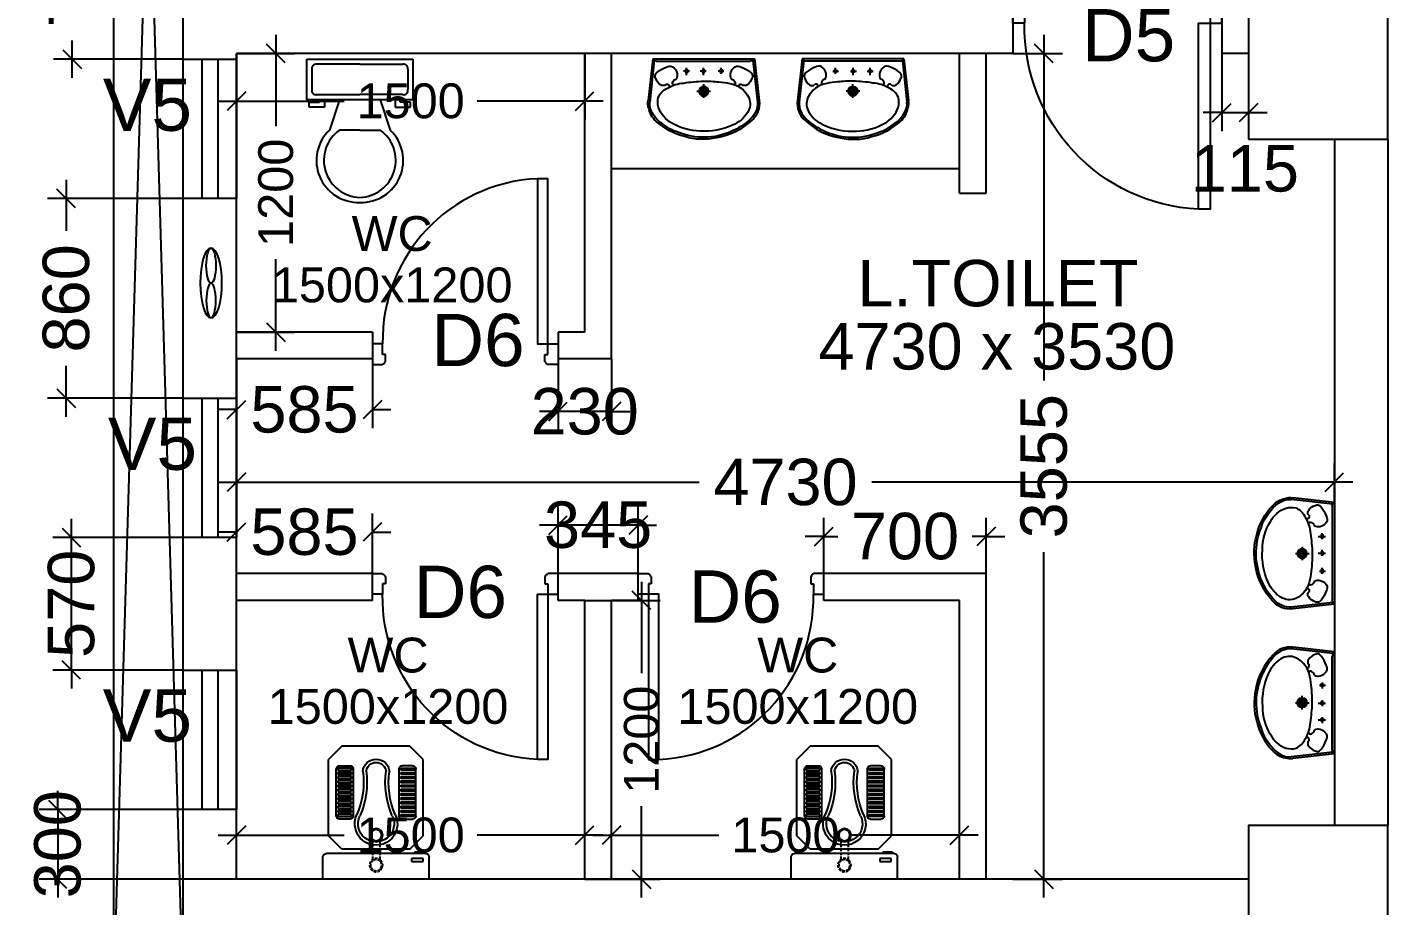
# Model space of a CAD drawing. Extents: x 7620542 to 7843793, y -6476226 to -6093835.
# Drawn here: x 7642677 to 7648539, y -6450709 to -6446926 of the extents above; entities that cross this region are included whole.
import ezdxf
from ezdxf.enums import TextEntityAlignment as Align

# ---------------------------------------------------------------- set-up
doc = ezdxf.new("R2010")
doc.units = 0
doc.header["$LTSCALE"] = 600
doc.header["$MEASUREMENT"] = 0
doc.header["$PDMODE"] = 35
doc.linetypes.add('HIDDEN', pattern=[0.375, 0.25, -0.125])
doc.layers.get('0').update_dxf_attribs({"linetype": 'CONTINUOUS'})
doc.layers.get('Defpoints').update_dxf_attribs({"linetype": 'CONTINUOUS'})
for name, color, linetype in [('DOOR', 32, 'CONTINUOUS'), ('Duct', 8, 'CONTINUOUS'), ('Exaust', 8, 'CONTINUOUS'), ('joinery', 7, 'CONTINUOUS'), ('LA-column', 3, 'CONTINUOUS'), ('Room Dim', 1, 'CONTINUOUS'), ('T Wall', 8, 'CONTINUOUS'), ('TEXT', 6, 'CONTINUOUS'), ('Toi-Euip', 8, 'CONTINUOUS'), ('toi-fix', 46, 'CONTINUOUS'), ('Walls', 7, 'CONTINUOUS'), ('WIN', 151, 'CONTINUOUS'), ('Working Dim', 5, 'CONTINUOUS')]:
    doc.layers.add(name, color=color, linetype=linetype)
doc.styles.add('ari', font='arial.ttf')
doc.styles.add('ARIAL', font='arial.ttf')
doc.dimstyles.new('int. dim', dxfattribs={"dimtxt": 450, "dimasz": 80, "dimexe": 80, "dimexo": 0, "dimgap": 70, "dimtad": 0, "dimdec": 0, "dimzin": 12, "dimdsep": 46, "dimtxsty": 'ari', "dimblk": 'OBLIQUE', "dimcen": 2, "dimdle": 80, "dimclrd": 256, "dimclre": 256, "dimclrt": 6, "dimadec": 0, "dimazin": 0, "dimtfac": 1, "dimtdec": 0, "dimtix": 1, "dimtmove": 2, "dimatfit": 3, "dimfxl": 1, "dimtolj": 1, "dimtzin": 0, "dimlwd": -1, "dimlwe": -1, "dimarcsym": 0})

# ---------------------------------------------------------------- blocks, each defined once
blk = doc.blocks.new('A$C4D064DB7')
at = {"layer": 'Toi-Euip', "color": 8}
for p, q in [((-219.3, -1), (-239.3, 178)), ((-212.3, 5.4), (-232.3, 184.5)), ((212.2, 4.9), (232.3, 184.5)), ((219.2, -1), (239.3, 178)), ((-28.5, 137.9), (30, 137.9)), ((0.9, 167), (0.9, 107.5)), ((-73.1, 68.7), (-73.1, 37.2)), ((-0.6, 68.7), (-0.6, 37.2)), ((76.2, 63.6), (76.2, 37.2)), ((-204.6, 8.3), (200.4, 8.3)), ((-61.3, 51.7), (-86.8, 51.7)), ((11.1, 51.7), (-14.3, 51.7)), ((87.9, 51.7), (62.5, 51.7)), ((-219.3, -1), (219.2, -1))]:
    blk.add_line(p, q, dxfattribs=at)
for centre, radius in [((0.9, 137.9), 20.9), ((0.9, 137.9), 15), ((0.9, 137.9), 10.5), ((-73.1, 51.7), 6.23), ((-0.6, 51.7), 6.23), ((76.2, 51.7), 6.23)]:
    blk.add_circle(centre, radius, dxfattribs=at)
for centre, radius, start, end in [((-15, 63.3), 278.1, 103.68007, 133.11994), ((-52.1, 129.5), 194.1, 106.98939, 130.68541), ((-12.7, 69.4), 239.9, 90.51874, 121.0564), ((0.4, 42.8), 293.4, 66.19508, 111.84971), ((-3.7, 79.1), 265.8, 77.13905, 106.85156), ((4.5, 21.6), 288.4, 65.41071, 93.84539), ((11, 56.9), 284.8, 46.38455, 81.02297), ((17.4, 64.4), 266.9, 46.21733, 67.66735), ((-135.9, 190.3), 102.7, 132.34, 168.55208), ((-115.7, 175.3), 119.3, 121.84149, 151.21457), ((-79.5, 166.9), 122.1, 117.7975, 160.69461), ((74.5, 158), 135.4, 31.86033, 68.31323), ((140.9, 188.9), 91.5, 357.2238, 48.08952), ((143.8, 190.8), 96.4, 352.39424, 48.61688), ((-159.3, 187.8), 80.7, 163.23918, 186.99591), ((-156.9, 191.3), 75.7, 146.79114, 185.14021), ((-105.8, 184.4), 91.8, 165.58544, 192.65463), ((131.4, 192.6), 68.8, 336.77794, 32.40806), ((-124.3, 195.5), 77.6, 203.69295, 246.38132), ((-73.6, 263.8), 161.7, 239.59023, 265.97193), ((-156.5, 116.7), 8.45, 294.51045, 30.32874), ((98.1, 210.4), 106.4, 278.02022, 335.02213), ((157.9, 115.9), 7.49, 165.15228, 247.93068), ((-188.7, 72.6), 20.1, 152.49081, 243.19095), ((-154.2, 64.6), 55.1, 124.96691, 161.64959), ((-174.7, 96.4), 17.3, 50.46419, 129.5358), ((-157.9, 115.7), 8.33, 226.04031, 306.10739), ((-126.4, 102.5), 8.28, 83.15264, 217.30389), ((-161, 71.5), 47.7, 305.0585, 347.19296), ((-110.1, 109.7), 26, 208.27151, 253.61398), ((-144.2, 69.4), 30.9, 343.96544, 29.92088), ((33.5, 869.5), 776.1, 261.22276, 267.52001), ((-3.1, 803.8), 709.6, 270.24313, 275.54823), ((44.3, 384), 287.3, 274.2321, 283.82674), ((146.2, 69.4), 30.9, 150.07912, 196.03456), ((163, 71.5), 47.7, 192.80704, 234.9415), ((112.1, 109.7), 26, 286.38602, 331.72849), ((129.6, 102.2), 7.16, 318.29837, 78.68026), ((159.9, 115.7), 8.33, 233.89261, 313.95969), ((176.7, 96.4), 17.3, 50.4642, 129.53581), ((156.2, 64.6), 55.1, 18.35041, 55.03309), ((190.7, 72.6), 20.1, 296.80905, 27.50919), ((-200, -15.1), 23.9, 101.14513, 143.7785), ((-120.2, 149.2), 122.2, 230.59825, 250.41359), ((-145.6, 63.1), 33, 241.91921, 291.35614), ((147.6, 63.1), 33, 248.64386, 298.08079), ((122.2, 149.2), 122.2, 289.58641, 309.40175), ((199.8, -16.6), 24.9, 38.74871, 88.57964)]:
    blk.add_arc(centre, radius, start, end, dxfattribs=at)
blk = doc.blocks.new('A$C153C7E87')
at = {"layer": 'Exaust', "color": 10, "extrusion": (0, 0, -1)}
for centre, major_axis, ratio in [((0, 0), (150.2, 0.1), 0.312125), ((-75.1, 0), (75.1, 0), 0.271389)]:
    blk.add_ellipse(centre, major_axis=major_axis, ratio=ratio, start_param=3.141593, end_param=9.424778, dxfattribs=at)
at = {"layer": 'Exaust', "color": 10}
blk.add_ellipse((75.1, 0), major_axis=(75.1, 0), ratio=0.271389, dxfattribs=at)
blk = doc.blocks.new('Z$W@#1841')
at = {"layer": 'DOOR'}
for p, q in [((-267.6, -167.4), (-317.3, -167.4)), ((-317.3, -167.4), (-317.3, -267.4)), ((-267.6, -217.9), (-267.6, -167.4)), ((533, -217.9), (533, -167.4)), ((533, -167.4), (582.7, -167.4)), ((582.7, -167.4), (582.7, -267.4)), ((-254.1, -217.9), (-267.6, -217.9)), ((-254.1, -253.9), (-254.1, -217.9)), ((519.5, -253.9), (519.5, -217.9)), ((519.5, -217.9), (533, -217.9)), ((-317.3, -267.4), (-267.6, -267.4)), ((-267.6, -267.4), (-267.6, -265.2)), ((-254.1, -253.9), (-256.3, -253.9)), ((519.5, -253.9), (521.7, -253.9)), ((533, -267.4), (533, -265.2)), ((582.7, -267.4), (533, -267.4))]:
    blk.add_line(p, q, dxfattribs=at)
blk.add_lwpolyline([(482.5, 633.2), (482.5, -167.4), (533, -167.4), (533, 633.2)], close=True, dxfattribs=at)
at = {"layer": 'DOOR', "color": 145}
blk.add_arc((518.4, -152.1), 786.1, 92.61772, 181.11293, dxfattribs=at)
at = {"layer": 'DOOR'}
for centre, start, end in [((-267.6, -253.9), 270, 0), ((533, -253.9), 180, 270)]:
    blk.add_arc(centre, 11.2, start, end, dxfattribs=at)
blk = doc.blocks.new('A$C70ED7303')
at = {"layer": 'toi-fix', "color": 8}
for p, q in [((0, 0), (229, 0)), ((229, 0), (229, -174.4)), ((-229, 0), (0, 0)), ((-229, -174.4), (-229, 0)), ((-207.2, -43.6), (-207.2, -130.8)), ((0, -21.8), (-185.4, -21.8)), ((0, -21.8), (185.4, -21.8)), ((207.2, -43.6), (207.2, -130.8)), ((229, -174.4), (-229, -174.4)), ((-185.4, -152.6), (0, -152.6)), ((-174.4, -185.4), (-174.4, -174.4)), ((-152.6, -174.4), (-152.6, -207.2)), ((-87.2, -174.4), (-130.8, -305.3)), ((185.4, -152.6), (0, -152.6)), ((87.2, -174.4), (130.8, -305.3)), ((152.6, -174.4), (152.6, -207.2)), ((174.4, -185.4), (174.4, -174.4)), ((-218.1, -207.2), (-218.1, -185.4)), ((-218.1, -185.4), (-174.4, -185.4)), ((-152.6, -207.2), (-218.1, -207.2)), ((152.6, -207.2), (218.1, -207.2)), ((218.1, -185.4), (174.4, -185.4)), ((218.1, -207.2), (218.1, -185.4)), ((0, -305.3), (-87.2, -305.3)), ((0, -305.3), (87.2, -305.3))]:
    blk.add_line(p, q, dxfattribs=at)
for centre, major_axis, start_param, end_param in [((-188.1, -40.9), (13.6, -13.6), 2.214297, 4.068888), ((188.1, -40.9), (13.6, -13.6), 0.643501, 2.498091), ((-188.1, -133.6), (-13.6, -13.6), 5.35589, 7.21048), ((188.1, -133.6), (-13.6, -13.6), 0.643501, 2.498091), ((-6.6, -436.2), (-127.6, -127.6), 4.686239, 7.105146), ((4.7, -435.5), (-112.7, -112.7), 4.541602, 7.039318), ((6.6, -436.2), (55.8, -171.6), -0.351019, 2.067888), ((-4.7, -435.5), (-112.7, -112.7), 0.814663, 3.31238)]:
    blk.add_ellipse(centre, major_axis=major_axis, ratio=1, start_param=start_param, end_param=end_param, dxfattribs=at)
blk = doc.blocks.new('A$C37B60793')
at = {"layer": 'toi-fix', "color": 8}
for p, q in [((0, 303.1), (127, 303.1)), ((0, -306.5), (0, 303.1)), ((146, -287.4), (146, 284.1)), ((171.2, 195), (247.4, 271.2)), ((247.4, 271.2), (685.9, 271.2)), ((762.1, 195), (685.9, 271.2)), ((171.2, -195.4), (171.2, 195)), ((343.3, 148.1), (343.3, 207.9)), ((358.5, 218.7), (358.5, 139.2)), ((369.5, 218.7), (358.5, 218.7)), ((362.3, 226.9), (630.5, 226.9)), ((369.5, 139.2), (369.5, 218.7)), ((382.7, 218.7), (382.7, 139.2)), ((393.7, 218.7), (382.7, 218.7)), ((393.7, 139.2), (393.7, 218.7)), ((406.9, 218.7), (406.9, 139.2)), ((417.9, 218.7), (406.9, 218.7)), ((417.9, 139.2), (417.9, 218.7)), ((431, 218.7), (431, 139.2)), ((442.1, 218.7), (431, 218.7)), ((442.1, 139.2), (442.1, 218.7)), ((455.2, 218.7), (455.2, 139.2)), ((466.3, 218.7), (455.2, 218.7)), ((466.3, 139.2), (466.3, 218.7)), ((479.4, 218.7), (479.4, 139.2)), ((490.5, 218.7), (479.4, 218.7)), ((490.5, 139.2), (490.5, 218.7)), ((503.6, 218.7), (503.6, 139.2)), ((514.6, 218.7), (503.6, 218.7)), ((514.6, 139.2), (514.6, 218.7)), ((527.8, 218.7), (527.8, 139.2)), ((538.8, 218.7), (527.8, 218.7)), ((538.8, 139.2), (538.8, 218.7)), ((552, 218.7), (552, 139.2)), ((563, 218.7), (552, 218.7)), ((563, 139.2), (563, 218.7)), ((576.2, 218.7), (576.2, 139.2)), ((587.2, 218.7), (576.2, 218.7)), ((587.2, 139.2), (587.2, 218.7)), ((600.4, 218.7), (600.4, 139.2)), ((611.4, 218.7), (600.4, 218.7)), ((611.4, 139.2), (611.4, 218.7)), ((624.5, 218.7), (624.5, 139.2)), ((635.6, 218.7), (624.5, 218.7)), ((635.6, 139.2), (635.6, 218.7)), ((649.5, 207.9), (649.5, 148.1)), ((762.1, -195.4), (762.1, 195)), ((358.5, 139.2), (369.5, 139.2)), ((630.5, 129.1), (362.3, 129.1)), ((382.7, 139.2), (393.7, 139.2)), ((406.9, 139.2), (417.9, 139.2)), ((431, 139.2), (442.1, 139.2)), ((455.2, 139.2), (466.3, 139.2)), ((479.4, 139.2), (490.5, 139.2)), ((503.6, 139.2), (514.6, 139.2)), ((527.8, 139.2), (538.8, 139.2)), ((552, 139.2), (563, 139.2)), ((576.2, 139.2), (587.2, 139.2)), ((600.4, 139.2), (611.4, 139.2)), ((624.5, 139.2), (635.6, 139.2)), ((343.3, -151.5), (343.3, -211.2)), ((358.5, -222), (358.5, -142.6)), ((358.5, -142.6), (369.5, -142.6)), ((630.5, -132.4), (362.3, -132.4)), ((369.5, -142.6), (369.5, -222)), ((382.7, -222), (382.7, -142.6)), ((382.7, -142.6), (393.7, -142.6)), ((393.7, -142.6), (393.7, -222)), ((406.9, -222), (406.9, -142.6)), ((406.9, -142.6), (417.9, -142.6)), ((417.9, -142.6), (417.9, -222)), ((431, -222), (431, -142.6)), ((431, -142.6), (442.1, -142.6)), ((442.1, -142.6), (442.1, -222)), ((455.2, -222), (455.2, -142.6)), ((455.2, -142.6), (466.3, -142.6)), ((466.3, -142.6), (466.3, -222)), ((479.4, -222), (479.4, -142.6)), ((479.4, -142.6), (490.5, -142.6)), ((490.5, -142.6), (490.5, -222)), ((503.6, -222), (503.6, -142.6)), ((503.6, -142.6), (514.6, -142.6)), ((514.6, -142.6), (514.6, -222)), ((527.8, -222), (527.8, -142.6)), ((527.8, -142.6), (538.8, -142.6)), ((538.8, -142.6), (538.8, -222)), ((552, -222), (552, -142.6)), ((552, -142.6), (563, -142.6)), ((563, -142.6), (563, -222)), ((576.2, -222), (576.2, -142.6)), ((576.2, -142.6), (587.2, -142.6)), ((587.2, -142.6), (587.2, -222)), ((600.4, -222), (600.4, -142.6)), ((600.4, -142.6), (611.4, -142.6)), ((611.4, -142.6), (611.4, -222)), ((624.5, -222), (624.5, -142.6)), ((624.5, -142.6), (635.6, -142.6)), ((635.6, -142.6), (635.6, -222)), ((649.5, -211.2), (649.5, -151.5)), ((117.8, -205), (100.3, -205)), ((100.3, -205), (100.3, -270.7)), ((117.8, -270.7), (117.8, -205)), ((153.7, -221.4), (147.5, -221.4)), ((147.5, -221.4), (147.5, -276.8)), ((153.7, -276.8), (153.7, -221.4)), ((171.2, -195.4), (247.4, -271.6)), ((369.5, -222), (358.5, -222)), ((362.3, -230.3), (630.5, -230.3)), ((393.7, -222), (382.7, -222)), ((417.9, -222), (406.9, -222)), ((442.1, -222), (431, -222)), ((466.3, -222), (455.2, -222)), ((490.5, -222), (479.4, -222)), ((514.6, -222), (503.6, -222)), ((538.8, -222), (527.8, -222)), ((563, -222), (552, -222)), ((587.2, -222), (576.2, -222)), ((611.4, -222), (600.4, -222)), ((635.6, -222), (624.5, -222)), ((685.9, -271.6), (762.1, -195.4)), ((0, -306.5), (127, -306.5)), ((100.3, -270.7), (117.8, -270.7)), ((147.5, -276.8), (153.7, -276.8)), ((247.4, -271.6), (685.9, -271.6))]:
    blk.add_line(p, q, dxfattribs=at)
at = {"layer": 'toi-fix', "color": 8, "linetype": 'HIDDEN', "ltscale": 0.1}
for p, q in [((219.3, 19), (111.7, 19)), ((219.3, -22.3), (111.7, -22.3))]:
    blk.add_line(p, q, dxfattribs=at)
at = {"layer": 'toi-fix', "color": 8, "extrusion": (0, 0, -1)}
for centre, major_axis, start_param, end_param in [((127, 284.1), (-13.5, -13.5), 2.356194, 3.926991), ((362.3, 207.9), (13.5, -13.5), 2.356194, 3.926991), ((630.5, 207.9), (-13.5, -13.5), 2.356194, 3.926991), ((316.3, -1.7), (0, -122.2), -0.449608, 3.591264), ((316.3, -1.7), (0, -103.2), -0.449671, 3.591202), ((362.3, 148.1), (-13.5, -13.5), -0.785398, 0.785398), ((554, 536.4), (-29.4, -484.3), -0.19615, 0.346746), ((554, 536.4), (-11.6, -466), -0.160496, 0.3824), ((630.5, 148.1), (-13.5, -13.5), 3.926991, 5.497787), ((251.3, -1.7), (-26.9, -26.9), 0.785398, 7.068583), ((251.3, -1.7), (-22.5, -22.5), 0.785398, 7.068583), ((611.1, -1.7), (40.6, -40.6), 4.005105, 6.990469), ((611.1, -1.7), (-54, -54), 2.434309, 5.419673), ((554, -539.7), (29.4, -484.3), 2.794864, 3.33776), ((554, -539.7), (11.6, -466), 2.7592, 3.302095), ((362.3, -151.5), (13.5, -13.5), 2.356194, 3.926991), ((630.5, -151.5), (13.5, -13.5), 3.926991, 5.497787), ((362.3, -211.2), (-13.5, -13.5), -0.785398, 0.785398), ((630.5, -211.2), (13.5, -13.5), 5.497787, 7.068583), ((127, -287.4), (13.5, -13.5), 5.497787, 7.068583)]:
    blk.add_ellipse(centre, major_axis=major_axis, ratio=1, start_param=start_param, end_param=end_param, dxfattribs=at)
at = {"layer": 'toi-fix', "color": 8, "linetype": 'HIDDEN', "ltscale": 0.1, "extrusion": (0, 0, -1)}
for major_axis, start_param, end_param in [((26.9, -26.9), 2.356194490188911, 8.639379797368496), ((22.5, -22.5), 2.356194490188169, 8.639379797367756)]:
    blk.add_ellipse((79.7, -1.7), major_axis=major_axis, ratio=1, start_param=start_param, end_param=end_param, dxfattribs=at)
blk = doc.blocks.new('_Oblique')
at = {"color": 0, "linetype": 'ByBlock', "lineweight": -2}
blk.add_line((-0.5, -0.5), (0.5, 0.5), dxfattribs=at)
blk = doc.blocks.new('*D680')
at = {"layer": 'Defpoints', "color": 0, "transparency": 16777216}
for p in [(7643578.9, -6447038.9, 5.1), (7645078.9, -6447038.9, 4.8), (7645078.9, -6447244.1)]:
    blk.add_point(p, dxfattribs=at)
at = {"layer": 'Working Dim', "transparency": 16777216}
for p, q in [((7643578.9, -6447038.9), (7643578.9, -6447324.1)), ((7645078.9, -6447038.9), (7645078.9, -6447324.1)), ((7643498.9, -6447244.1), (7644042.3, -6447244.1)), ((7645158.9, -6447244.1), (7644615.6, -6447244.1))]:
    blk.add_line(p, q, dxfattribs=at)
at = {"layer": 'Working Dim', "transparency": 16777216, "xscale": 80, "yscale": 80, "zscale": 80, "rotation": 180}
blk.add_blockref('_Oblique', (7643578.9, -6447244.1), dxfattribs=at)
at = {"layer": 'Working Dim', "transparency": 16777216, "xscale": 80, "yscale": 80, "zscale": 80}
blk.add_blockref('_Oblique', (7645078.9, -6447244.1), dxfattribs=at)
at = {"layer": 'Working Dim', "color": 6, "transparency": 16777216, "insert": (7644328.9, -6447244.1), "char_height": 150, "attachment_point": 5, "style": 'ari'}
blk.add_mtext('\\A1;1500', dxfattribs=at)
blk = doc.blocks.new('*D681')
at = {"layer": 'Defpoints', "color": 0, "transparency": 16777216}
for p in [(7643578.9, -6447038.9, 5.1), (7643578.9, -6448238.9, 4.8), (7643748.2, -6448238.9)]:
    blk.add_point(p, dxfattribs=at)
at = {"layer": 'Working Dim', "transparency": 16777216}
for p, q in [((7643748.2, -6446958.9), (7643748.2, -6447352.2)), ((7643578.9, -6447038.9), (7643828.2, -6447038.9)), ((7643748.2, -6448318.9), (7643748.2, -6447925.5)), ((7643578.9, -6448238.9), (7643828.2, -6448238.9))]:
    blk.add_line(p, q, dxfattribs=at)
at = {"layer": 'Working Dim', "transparency": 16777216, "xscale": 80, "yscale": 80, "zscale": 80}
for p, rotation in [((7643748.2, -6447038.9), 90), ((7643748.2, -6448238.9), 270)]:
    blk.add_blockref('_Oblique', p, dxfattribs=dict(at, rotation=rotation))
at = {"layer": 'Working Dim', "color": 6, "transparency": 16777216, "insert": (7643748.2, -6447638.9), "char_height": 150, "attachment_point": 5, "rotation": 90, "style": 'ari'}
blk.add_mtext('\\A1;1200', dxfattribs=at)
blk = doc.blocks.new('*D682')
at = {"layer": 'Defpoints', "color": 0, "transparency": 16777216}
for p in [(7645078.9, -6450405), (7643578.9, -6450593.9), (7645078.9, -6450593.9, 4.8)]:
    blk.add_point(p, dxfattribs=at)
at = {"layer": 'Working Dim', "transparency": 16777216}
for p, q in [((7643578.9, -6450593.9), (7643578.9, -6450325)), ((7645078.9, -6450593.9), (7645078.9, -6450325)), ((7643498.9, -6450405), (7644042.3, -6450405)), ((7645158.9, -6450405), (7644615.6, -6450405))]:
    blk.add_line(p, q, dxfattribs=at)
at = {"layer": 'Working Dim', "transparency": 16777216, "xscale": 80, "yscale": 80, "zscale": 80, "rotation": 180}
blk.add_blockref('_Oblique', (7643578.9, -6450405), dxfattribs=at)
at = {"layer": 'Working Dim', "transparency": 16777216, "xscale": 80, "yscale": 80, "zscale": 80}
blk.add_blockref('_Oblique', (7645078.9, -6450405), dxfattribs=at)
at = {"layer": 'Working Dim', "color": 6, "transparency": 16777216, "insert": (7644328.9, -6450405), "char_height": 150, "attachment_point": 5, "style": 'ari'}
blk.add_mtext('\\A1;1500', dxfattribs=at)
blk = doc.blocks.new('*D683')
at = {"layer": 'Defpoints', "color": 0, "transparency": 16777216}
for p in [(7645078.9, -6449393.9, 4.8), (7645078.9, -6450593.9, 4.8), (7645323.9, -6450593.9)]:
    blk.add_point(p, dxfattribs=at)
at = {"layer": 'Working Dim', "transparency": 16777216}
for p, q in [((7645323.9, -6449313.9), (7645323.9, -6449707.2)), ((7645078.9, -6449393.9), (7645403.9, -6449393.9)), ((7645323.9, -6450673.9), (7645323.9, -6450280.5)), ((7645078.9, -6450593.9), (7645403.9, -6450593.9))]:
    blk.add_line(p, q, dxfattribs=at)
at = {"layer": 'Working Dim', "transparency": 16777216, "xscale": 80, "yscale": 80, "zscale": 80}
for p, rotation in [((7645323.9, -6449393.9), 90), ((7645323.9, -6450593.9), 270)]:
    blk.add_blockref('_Oblique', p, dxfattribs=dict(at, rotation=rotation))
at = {"layer": 'Working Dim', "color": 6, "transparency": 16777216, "insert": (7645323.9, -6449993.9), "char_height": 150, "attachment_point": 5, "rotation": 90, "style": 'ari'}
blk.add_mtext('\\A1;1200', dxfattribs=at)
blk = doc.blocks.new('*D684')
at = {"layer": 'Defpoints', "color": 0, "transparency": 16777216}
for p in [(7646693.9, -6450405), (7645193.9, -6450593.9, 4.8), (7646693.9, -6450593.9, 4.8)]:
    blk.add_point(p, dxfattribs=at)
at = {"layer": 'Working Dim', "transparency": 16777216}
for p, q in [((7645193.9, -6450593.9), (7645193.9, -6450325)), ((7646693.9, -6450593.9), (7646693.9, -6450325)), ((7645113.9, -6450405), (7645657.3, -6450405)), ((7646773.9, -6450405), (7646230.6, -6450405))]:
    blk.add_line(p, q, dxfattribs=at)
at = {"layer": 'Working Dim', "transparency": 16777216, "xscale": 80, "yscale": 80, "zscale": 80, "rotation": 180}
blk.add_blockref('_Oblique', (7645193.9, -6450405), dxfattribs=at)
at = {"layer": 'Working Dim', "transparency": 16777216, "xscale": 80, "yscale": 80, "zscale": 80}
blk.add_blockref('_Oblique', (7646693.9, -6450405), dxfattribs=at)
at = {"layer": 'Working Dim', "color": 6, "transparency": 16777216, "insert": (7645943.9, -6450405), "char_height": 150, "attachment_point": 5, "style": 'ari'}
blk.add_mtext('\\A1;1500', dxfattribs=at)
blk = doc.blocks.new('*D685')
at = {"layer": 'Defpoints', "color": 0, "transparency": 16777216}
for p in [(7648309, -6448885.3), (7648309, -6448972.1, 5.1), (7643578.9, -6448986.7, 5.5)]:
    blk.add_point(p, dxfattribs=at)
at = {"layer": 'Working Dim', "transparency": 16777216}
for p, q in [((7643578.9, -6448986.7), (7643578.9, -6448805.3)), ((7648309, -6448972.1), (7648309, -6448805.3)), ((7643498.9, -6448885.3), (7645571.7, -6448885.3)), ((7648389, -6448885.3), (7646316.3, -6448885.3))]:
    blk.add_line(p, q, dxfattribs=at)
at = {"layer": 'Working Dim', "transparency": 16777216, "xscale": 80, "yscale": 80, "zscale": 80, "rotation": 180}
blk.add_blockref('_Oblique', (7643578.9, -6448885.3), dxfattribs=at)
at = {"layer": 'Working Dim', "transparency": 16777216, "xscale": 80, "yscale": 80, "zscale": 80}
blk.add_blockref('_Oblique', (7648309, -6448885.3), dxfattribs=at)
at = {"layer": 'Working Dim', "color": 6, "transparency": 16777216, "insert": (7645944, -6448885.3), "char_height": 200, "attachment_point": 5, "style": 'ari'}
blk.add_mtext('\\A1;4730', dxfattribs=at)
blk = doc.blocks.new('*D686')
at = {"layer": 'Defpoints', "color": 0, "transparency": 16777216}
for p in [(7646924.1, -6447038.9, 5.4), (7646924.1, -6450593.9, 5.1), (7647057.6, -6450593.9)]:
    blk.add_point(p, dxfattribs=at)
at = {"layer": 'Working Dim', "transparency": 16777216}
for p, q in [((7647057.6, -6446958.9), (7647057.6, -6448447.1)), ((7646924.1, -6447038.9), (7647137.6, -6447038.9)), ((7647057.6, -6450673.9), (7647057.6, -6449185.7)), ((7646924.1, -6450593.9), (7647137.6, -6450593.9))]:
    blk.add_line(p, q, dxfattribs=at)
at = {"layer": 'Working Dim', "transparency": 16777216, "xscale": 80, "yscale": 80, "zscale": 80}
for p, rotation in [((7647057.6, -6447038.9), 90), ((7647057.6, -6450593.9), 270)]:
    blk.add_blockref('_Oblique', p, dxfattribs=dict(at, rotation=rotation))
at = {"layer": 'Working Dim', "color": 6, "transparency": 16777216, "insert": (7647057.6, -6448816.4), "char_height": 200, "attachment_point": 5, "rotation": 90, "style": 'ari'}
blk.add_mtext('\\A1;3555', dxfattribs=at)
blk = doc.blocks.new('*D687')
at = {"layer": 'Defpoints', "color": 0, "transparency": 16777216}
for p in [(7647824.1, -6447038.9, 5.1), (7647939.1, -6447038.9, 5.1), (7647939.1, -6447294)]:
    blk.add_point(p, dxfattribs=at)
at = {"layer": 'Working Dim', "transparency": 16777216}
for p, q in [((7647824.1, -6447038.9), (7647824.1, -6447374)), ((7647939.1, -6447038.9), (7647939.1, -6447374)), ((7647824.1, -6447294), (7647744.1, -6447294)), ((7647824.1, -6447294), (7647939.1, -6447294)), ((7647939.1, -6447294), (7648019.1, -6447294))]:
    blk.add_line(p, q, dxfattribs=at)
at = {"layer": 'Working Dim', "transparency": 16777216, "xscale": 80, "yscale": 80, "zscale": 80}
blk.add_blockref('_Oblique', (7647824.1, -6447294), dxfattribs=at)
at = {"layer": 'Working Dim', "transparency": 16777216, "xscale": 80, "yscale": 80, "zscale": 80, "rotation": 180}
blk.add_blockref('_Oblique', (7647939.1, -6447294), dxfattribs=at)
at = {"layer": 'Working Dim', "color": 6, "transparency": 16777216, "insert": (7647923.3, -6447535.1), "char_height": 200, "attachment_point": 5, "style": 'ari'}
blk.add_mtext('\\A1;115', dxfattribs=at)
blk = doc.blocks.new('*D691')
at = {"layer": 'Defpoints', "color": 0, "transparency": 16777216}
for p in [(7644963.9, -6448353.9, 4.8), (7645193.9, -6448353.9, 4.8), (7644963.9, -6448580.9)]:
    blk.add_point(p, dxfattribs=at)
at = {"layer": 'Working Dim', "transparency": 16777216}
for p, q in [((7644963.9, -6448353.9), (7644963.9, -6448660.9)), ((7645193.9, -6448353.9), (7645193.9, -6448660.9)), ((7644963.9, -6448580.9), (7644883.9, -6448580.9)), ((7645193.9, -6448580.9), (7644963.9, -6448580.9)), ((7645193.9, -6448580.9), (7645273.9, -6448580.9))]:
    blk.add_line(p, q, dxfattribs=at)
at = {"layer": 'Working Dim', "transparency": 16777216, "xscale": 80, "yscale": 80, "zscale": 80}
blk.add_blockref('_Oblique', (7644963.9, -6448580.9), dxfattribs=at)
at = {"layer": 'Working Dim', "transparency": 16777216, "xscale": 80, "yscale": 80, "zscale": 80, "rotation": 180}
blk.add_blockref('_Oblique', (7645193.9, -6448580.9), dxfattribs=at)
at = {"layer": 'Working Dim', "color": 6, "transparency": 16777216, "insert": (7645078.9, -6448580.9), "char_height": 200, "attachment_point": 5, "style": 'ari'}
blk.add_mtext('\\A1;230', dxfattribs=at)
blk = doc.blocks.new('*D692')
at = {"layer": 'Defpoints', "color": 0, "transparency": 16777216}
for p in [(7643578.9, -6448353.9, 4.8), (7644164.1, -6448353.9, 4.8), (7644164.1, -6448572.7)]:
    blk.add_point(p, dxfattribs=at)
at = {"layer": 'Working Dim', "transparency": 16777216}
for p, q in [((7643578.9, -6448353.9), (7643578.9, -6448652.7)), ((7644164.1, -6448353.9), (7644164.1, -6448652.7)), ((7643578.9, -6448572.7), (7643498.9, -6448572.7)), ((7643578.9, -6448572.7), (7643579.8, -6448572.7)), ((7644164.1, -6448572.7), (7644163.2, -6448572.7)), ((7644164.1, -6448572.7), (7644244.1, -6448572.7))]:
    blk.add_line(p, q, dxfattribs=at)
at = {"layer": 'Working Dim', "transparency": 16777216, "xscale": 80, "yscale": 80, "zscale": 80}
blk.add_blockref('_Oblique', (7643578.9, -6448572.7), dxfattribs=at)
at = {"layer": 'Working Dim', "transparency": 16777216, "xscale": 80, "yscale": 80, "zscale": 80, "rotation": 180}
blk.add_blockref('_Oblique', (7644164.1, -6448572.7), dxfattribs=at)
at = {"layer": 'Working Dim', "color": 6, "transparency": 16777216, "insert": (7643871.5, -6448572.7), "char_height": 200, "attachment_point": 5, "style": 'ari'}
blk.add_mtext('\\A1;585', dxfattribs=at)
blk = doc.blocks.new('*D693')
at = {"layer": 'Defpoints', "color": 0, "transparency": 16777216}
for p in [(7646108.9, -6449118.4), (7646108.9, -6449278.9, 4.8), (7646808.9, -6449278.9, 4.8)]:
    blk.add_point(p, dxfattribs=at)
at = {"layer": 'Working Dim', "transparency": 16777216}
for p, q in [((7646108.9, -6449278.9), (7646108.9, -6449038.4)), ((7646808.9, -6449278.9), (7646808.9, -6449038.4)), ((7646108.9, -6449118.4), (7646028.9, -6449118.4)), ((7646108.9, -6449118.4), (7646169.1, -6449118.4)), ((7646808.9, -6449118.4), (7646748.7, -6449118.4)), ((7646808.9, -6449118.4), (7646888.9, -6449118.4))]:
    blk.add_line(p, q, dxfattribs=at)
at = {"layer": 'Working Dim', "transparency": 16777216, "xscale": 80, "yscale": 80, "zscale": 80}
blk.add_blockref('_Oblique', (7646108.9, -6449118.4), dxfattribs=at)
at = {"layer": 'Working Dim', "transparency": 16777216, "xscale": 80, "yscale": 80, "zscale": 80, "rotation": 180}
blk.add_blockref('_Oblique', (7646808.9, -6449118.4), dxfattribs=at)
at = {"layer": 'Working Dim', "color": 6, "transparency": 16777216, "insert": (7646458.9, -6449118.4), "char_height": 200, "attachment_point": 5, "style": 'ari'}
blk.add_mtext('\\A1;700', dxfattribs=at)
blk = doc.blocks.new('*D694')
at = {"layer": 'Defpoints', "color": 0, "transparency": 16777216}
for p in [(7644963.9, -6449069.6), (7644963.9, -6449278.9, 4.8), (7645308.9, -6449278.9, 4.8)]:
    blk.add_point(p, dxfattribs=at)
at = {"layer": 'Working Dim', "transparency": 16777216}
for p, q in [((7644963.9, -6449278.9), (7644963.9, -6448989.6)), ((7645308.9, -6449278.9), (7645308.9, -6448989.6)), ((7644963.9, -6449069.6), (7644883.9, -6449069.6)), ((7645308.9, -6449069.6), (7644963.9, -6449069.6)), ((7645308.9, -6449069.6), (7645388.9, -6449069.6))]:
    blk.add_line(p, q, dxfattribs=at)
at = {"layer": 'Working Dim', "transparency": 16777216, "xscale": 80, "yscale": 80, "zscale": 80}
blk.add_blockref('_Oblique', (7644963.9, -6449069.6), dxfattribs=at)
at = {"layer": 'Working Dim', "transparency": 16777216, "xscale": 80, "yscale": 80, "zscale": 80, "rotation": 180}
blk.add_blockref('_Oblique', (7645308.9, -6449069.6), dxfattribs=at)
at = {"layer": 'Working Dim', "color": 6, "transparency": 16777216, "insert": (7645136.4, -6449069.6), "char_height": 200, "attachment_point": 5, "style": 'ari'}
blk.add_mtext('\\A1;345', dxfattribs=at)
blk = doc.blocks.new('*D695')
at = {"layer": 'Defpoints', "color": 0, "transparency": 16777216}
for p in [(7643578.9, -6449099.6), (7643578.9, -6449278.9, 4.8), (7644163.9, -6449278.9, 4.8)]:
    blk.add_point(p, dxfattribs=at)
at = {"layer": 'Working Dim', "transparency": 16777216}
for p, q in [((7643578.9, -6449278.9), (7643578.9, -6449019.6)), ((7644163.9, -6449278.9), (7644163.9, -6449019.6)), ((7643578.9, -6449099.6), (7643498.9, -6449099.6)), ((7643578.9, -6449099.6), (7643579.7, -6449099.6)), ((7644163.9, -6449099.6), (7644163.1, -6449099.6)), ((7644163.9, -6449099.6), (7644243.9, -6449099.6))]:
    blk.add_line(p, q, dxfattribs=at)
at = {"layer": 'Working Dim', "transparency": 16777216, "xscale": 80, "yscale": 80, "zscale": 80}
blk.add_blockref('_Oblique', (7643578.9, -6449099.6), dxfattribs=at)
at = {"layer": 'Working Dim', "transparency": 16777216, "xscale": 80, "yscale": 80, "zscale": 80, "rotation": 180}
blk.add_blockref('_Oblique', (7644163.9, -6449099.6), dxfattribs=at)
at = {"layer": 'Working Dim', "color": 6, "transparency": 16777216, "insert": (7643871.4, -6449099.6), "char_height": 200, "attachment_point": 5, "style": 'ari'}
blk.add_mtext('\\A1;585', dxfattribs=at)
blk = doc.blocks.new('*D976')
at = {"layer": 'Defpoints', "color": 0, "transparency": 16777216}
for p in [(7643348.9, -6446323.9), (7642870.6, -6447063.9), (7643348.9, -6447063.9)]:
    blk.add_point(p, dxfattribs=at)
at = {"layer": 'Working Dim', "transparency": 16777216}
for p, q in [((7642870.6, -6446243.9), (7642870.6, -6446404.1)), ((7643348.9, -6446323.9), (7642790.6, -6446323.9)), ((7642870.6, -6447143.9), (7642870.6, -6446983.6)), ((7643348.9, -6447063.9), (7642790.6, -6447063.9))]:
    blk.add_line(p, q, dxfattribs=at)
at = {"layer": 'Working Dim', "transparency": 16777216, "xscale": 80, "yscale": 80, "zscale": 80}
for p, rotation in [((7642870.6, -6446323.9), 90), ((7642870.6, -6447063.9), 270)]:
    blk.add_blockref('_Oblique', p, dxfattribs=dict(at, rotation=rotation))
at = {"layer": 'Working Dim', "color": 6, "transparency": 16777216, "insert": (7642870.6, -6446693.9), "char_height": 200, "attachment_point": 5, "rotation": 90, "style": 'ari'}
blk.add_mtext('\\A1;740', dxfattribs=at)
blk = doc.blocks.new('*D977')
at = {"layer": 'Defpoints', "color": 0, "transparency": 16777216}
for p in [(7643348.9, -6447663.9), (7642844.9, -6448523.4), (7643348.9, -6448523.4)]:
    blk.add_point(p, dxfattribs=at)
at = {"layer": 'Working Dim', "transparency": 16777216}
for p, q in [((7642844.9, -6447583.9), (7642844.9, -6447802.9)), ((7643348.9, -6447663.9), (7642764.9, -6447663.9)), ((7642844.9, -6448603.4), (7642844.9, -6448384.4)), ((7643348.9, -6448523.4), (7642764.9, -6448523.4))]:
    blk.add_line(p, q, dxfattribs=at)
at = {"layer": 'Working Dim', "transparency": 16777216, "xscale": 80, "yscale": 80, "zscale": 80}
for p, rotation in [((7642844.9, -6447663.9), 90), ((7642844.9, -6448523.4), 270)]:
    blk.add_blockref('_Oblique', p, dxfattribs=dict(at, rotation=rotation))
at = {"layer": 'Working Dim', "color": 6, "transparency": 16777216, "insert": (7642844.9, -6448093.6), "char_height": 200, "attachment_point": 5, "rotation": 90, "style": 'ari'}
blk.add_mtext('\\A1;860', dxfattribs=at)
blk = doc.blocks.new('*D978')
at = {"layer": 'Defpoints', "color": 0, "transparency": 16777216}
for p in [(7642867, -6449123.4), (7643348.9, -6449123.4), (7643348.9, -6449693.9)]:
    blk.add_point(p, dxfattribs=at)
at = {"layer": 'Working Dim', "transparency": 16777216}
for p, q in [((7642867, -6449123.4), (7642867, -6449043.4)), ((7643348.9, -6449123.4), (7642787, -6449123.4)), ((7642867, -6449693.9), (7642867, -6449123.4)), ((7643348.9, -6449693.9), (7642787, -6449693.9)), ((7642867, -6449693.9), (7642867, -6449773.9))]:
    blk.add_line(p, q, dxfattribs=at)
at = {"layer": 'Working Dim', "transparency": 16777216, "xscale": 80, "yscale": 80, "zscale": 80}
for p, rotation in [((7642867, -6449123.4), 270), ((7642867, -6449693.9), 90)]:
    blk.add_blockref('_Oblique', p, dxfattribs=dict(at, rotation=rotation))
at = {"layer": 'Working Dim', "color": 6, "transparency": 16777216, "insert": (7642867, -6449408.6), "char_height": 200, "attachment_point": 5, "rotation": 90, "style": 'ari'}
blk.add_mtext('\\A1;570', dxfattribs=at)
blk = doc.blocks.new('*D979')
at = {"layer": 'Defpoints', "color": 0, "transparency": 16777216}
for p in [(7643348.9, -6450293.9), (7642808.1, -6450593.9), (7643578.9, -6450593.9)]:
    blk.add_point(p, dxfattribs=at)
at = {"layer": 'Working Dim', "transparency": 16777216}
for p, q in [((7642808.1, -6450293.9), (7642808.1, -6450213.9)), ((7643348.9, -6450293.9), (7642728.1, -6450293.9)), ((7642808.1, -6450293.9), (7642808.1, -6450593.9)), ((7643578.9, -6450593.9), (7642728.1, -6450593.9)), ((7642808.1, -6450593.9), (7642808.1, -6450673.9))]:
    blk.add_line(p, q, dxfattribs=at)
at = {"layer": 'Working Dim', "transparency": 16777216, "xscale": 80, "yscale": 80, "zscale": 80}
for p, rotation in [((7642808.1, -6450293.9), 270), ((7642808.1, -6450593.9), 90)]:
    blk.add_blockref('_Oblique', p, dxfattribs=dict(at, rotation=rotation))
at = {"layer": 'Working Dim', "color": 6, "transparency": 16777216, "insert": (7642808.1, -6450443.9), "char_height": 200, "attachment_point": 5, "rotation": 90, "style": 'ari'}
blk.add_mtext('\\A1;300', dxfattribs=at)

msp = doc.modelspace()

# ---------------------------------------------------------------- linework, layer by layer
at = {"layer": 'Duct', "color": 8, "linetype": 'HIDDEN', "ltscale": 600}
for p, q in [((7643348.913, -6451067.931, -5.562), (7643048.912, -6440963.851, -11.087)), ((7643348.912, -6440963.851, -11.087), (7643048.913, -6451067.931, -5.562))]:
    msp.add_line(p, q, dxfattribs=at)
at = {"layer": 'Duct', "color": 7, "linetype": 'HIDDEN', "ltscale": 600, "elevation": -8.602}
msp.add_lwpolyline([(7643048.913, -6451067.931), (7643348.912, -6451067.931), (7643348.912, -6440963.851), (7643048.913, -6440963.851)], close=True, dxfattribs=at)
at = {"layer": 'LA-column', "color": 2, "elevation": -7.088, "flags": 128}
for points in [[(7647939.139, -6447408.752), (7648539.139, -6447408.752), (7648539.139, -6446808.752), (7647939.139, -6446808.752)], [(7647939.139, -6450963.752), (7648539.139, -6450963.752), (7648539.139, -6450363.752), (7647939.139, -6450363.752)]]:
    msp.add_lwpolyline(points, close=True, dxfattribs=at)
at = {"layer": 'T Wall', "color": 6, "linetype": 'Continuous'}
for p, q in [((7645078.914, -6448238.859, -14.83), (7645078.914, -6447038.89, -14.83)), ((7645193.914, -6448353.859, -14.83), (7645193.914, -6447038.89, -14.83)), ((7646693.914, -6447640.567, -14.83), (7646693.914, -6447038.89, -14.83)), ((7646808.914, -6447640.567, -14.83), (7646808.914, -6447038.89, -14.83)), ((7646693.914, -6447640.567, -14.83), (7646808.914, -6447640.567, -14.83)), ((7644163.914, -6448238.859, -14.83), (7643578.914, -6448238.859, -14.83)), ((7644163.914, -6448238.859, -14.83), (7644163.914, -6448353.859, -14.83)), ((7645078.914, -6448238.859, -14.83), (7644963.914, -6448238.859, -14.83)), ((7644963.914, -6448238.859, -14.83), (7644963.914, -6448353.859, -14.83)), ((7644163.914, -6448353.859, -14.83), (7643578.914, -6448353.859, -14.83)), ((7645193.914, -6448353.859, -14.83), (7644963.914, -6448353.859, -14.83)), ((7644163.914, -6449278.859, -14.83), (7643578.914, -6449278.859, -14.83)), ((7644163.914, -6449393.859, -14.83), (7644163.914, -6449278.859, -14.83)), ((7645308.914, -6449278.859, -14.83), (7644963.914, -6449278.859, -14.83)), ((7644963.914, -6449393.859, -14.83), (7644963.914, -6449278.859, -14.83)), ((7645308.914, -6449393.859, -14.83), (7645308.914, -6449278.859, -14.83)), ((7646808.914, -6449278.859, -14.83), (7646108.914, -6449278.859, -14.83)), ((7646108.914, -6449393.859, -14.83), (7646108.914, -6449278.859, -14.83)), ((7646808.914, -6450593.859, -14.83), (7646808.914, -6449278.859, -14.83)), ((7644163.914, -6449393.859, -14.83), (7643578.914, -6449393.859, -14.83)), ((7645078.914, -6449393.859, -14.83), (7644963.914, -6449393.859, -14.83)), ((7645078.914, -6450593.859, -14.83), (7645078.914, -6449393.859, -14.83)), ((7645193.914, -6450593.859, -14.83), (7645193.914, -6449393.859, -14.83)), ((7645308.914, -6449393.859, -14.83), (7645193.914, -6449393.859, -14.83)), ((7646693.914, -6449393.859, -14.83), (7646108.914, -6449393.859, -14.83)), ((7646693.914, -6450593.859, -14.83), (7646693.914, -6449393.859, -14.83))]:
    msp.add_line(p, q, dxfattribs=at)
at = {"layer": 'toi-fix'}
msp.add_line((7646693.914, -6447535.96, -14.83), (7645193.914, -6447535.96, -14.83), dxfattribs=at)
at = {"layer": 'Walls', "linetype": 'Continuous'}
for p, q in [((7643348.913, -6453209.07, -14.83), (7643348.914, -6440963.849, -14.83)), ((7646924.139, -6446808.89, -14.83), (7646924.139, -6447038.89, -14.83)), ((7647824.139, -6446808.89, -14.83), (7647824.139, -6447038.89, -14.83)), ((7643578.914, -6450593.859, -14.83), (7643578.914, -6447038.89, -14.83)), ((7646924.139, -6447038.89, -14.83), (7643578.914, -6447038.89, -14.83)), ((7647939.139, -6447038.89, -14.83), (7647824.139, -6447038.89, -14.83)), ((7648309.05, -6447408.89, -14.83), (7648309.05, -6450363.752, -14.83)), ((7648539.05, -6447408.89, -14.83), (7648539.049, -6450363.752, -14.83)), ((7647939.139, -6450593.859, -14.83), (7643578.914, -6450593.859, -14.83))]:
    msp.add_line(p, q, dxfattribs=at)
at = {"layer": 'WIN', "linetype": 'Continuous', "elevation": -14.83}
for points in [[(7643348.914, -6447663.859), (7643348.914, -6447063.859), (7643578.914, -6447063.859), (7643578.914, -6447663.859)], [(7643430.255, -6447663.859), (7643430.255, -6447063.859), (7643497.573, -6447063.859), (7643497.573, -6447663.859)], [(7643348.914, -6449123.43), (7643348.914, -6448523.43), (7643578.914, -6448523.43), (7643578.914, -6449123.43)], [(7643430.255, -6449123.43), (7643430.255, -6448523.43), (7643497.573, -6448523.43), (7643497.573, -6449123.43)], [(7643348.914, -6450293.859), (7643348.914, -6449693.859), (7643578.914, -6449693.859), (7643578.914, -6450293.859)], [(7643430.255, -6450293.859), (7643430.255, -6449693.859), (7643497.573, -6449693.859), (7643497.573, -6450293.859)]]:
    msp.add_lwpolyline(points, close=True, dxfattribs=at)

# ---------------------------------------------------------------- block references
at = {"layer": 'DOOR', "linetype": 'Continuous', "xscale": -1, "rotation": 180}
msp.add_blockref('Z$W@#1841', (7647241.423, -6447076.298, -14.83), dxfattribs=at)
at = {"layer": 'DOOR', "linetype": 'Continuous', "xscale": 0.8887360580265522, "yscale": 0.8887360580265522, "zscale": 0.8887360580265522}
msp.add_blockref('Z$W@#1841', (7644446.034, -6448141.204, -14.83), dxfattribs=at)
at = {"layer": 'DOOR', "linetype": 'Continuous', "rotation": 180}
for p, xscale, yscale, zscale in [((7644446.034, -6449516.514, -14.83), -0.8887360580265522, 0.8887360543012619, 0.8887360539016367), ((7645826.795, -6449516.514, -14.83), 0.8887360580265522, 0.8887360580265522, 0.8887360580265522)]:
    msp.add_blockref('Z$W@#1841', p, dxfattribs=dict(at, xscale=xscale, yscale=yscale, zscale=zscale))
at = {"layer": 'Exaust', "linetype": 'Continuous', "rotation": 90}
msp.add_blockref('A$C153C7E87', (7643468.914, -6448027.722, -14.83), dxfattribs=at)
at = {"layer": 'toi-fix', "linetype": 'Continuous'}
msp.add_blockref('A$C70ED7303', (7644110.019, -6447063.859, -14.83), dxfattribs=at)
at = {"layer": 'toi-fix', "xscale": -1}
for p, rotation in [((7645591.186, -6447063.859, -14.83), 180), ((7648308.036, -6449191.336, -14.83), 90)]:
    msp.add_blockref('A$C4D064DB7', p, dxfattribs=dict(at, rotation=rotation))
at = {"layer": 'toi-fix'}
for p, rotation in [((7646235.214, -6447063.859, -14.83), 180), ((7648308.036, -6449835.364, -14.83), 90)]:
    msp.add_blockref('A$C4D064DB7', p, dxfattribs=dict(at, rotation=rotation))
at = {"layer": 'toi-fix', "color": 7, "xscale": 0.7511875331401825, "yscale": 0.7511875331401825, "zscale": 0.7511875331401825, "rotation": 90}
for p in [(7644178.914, -6450593.819, -14.83), (7646196.705, -6450593.819, -14.83)]:
    msp.add_blockref('A$C37B60793', p, dxfattribs=at)

# ---------------------------------------------------------------- texts
at = {"layer": 'joinery', "style": 'ari'}
for s, p in [('D5', (7647221.46, -6447073.036, -9.699)), ('D6', (7644418.296, -6448385.381, -9.99)), ('D6', (7644342.457, -6449469.829, -9.99)), ('D6', (7645526.473, -6449489.874, -9.99))]:
    msp.add_text(s, height=225, dxfattribs=at).set_placement(p)
for p in [(7643194.603, -6447372.329, -14.83), (7643216.409, -6448831.9, -14.83), (7643194.603, -6450002.329, -14.83)]:
    msp.add_text('V5', height=225, dxfattribs=at).set_placement(p, align=Align.CENTER)
at = {"layer": 'Room Dim', "style": 'ARIAL'}
for s, height, p in [('1500x1200', 150, (7644249.333, -6448110.634, -14.83)), ('4730 x 3530', 200, (7646854.905, -6448400.07, -14.83)), ('1500x1200', 150, (7644231.508, -6449925.533, -14.83)), ('1500x1200', 150, (7645996.834, -6449925.533, -14.83))]:
    msp.add_text(s, height=height, dxfattribs=at).set_placement(p, align=Align.CENTER)
at = {"layer": 'TEXT', "color": 7, "style": 'ARIAL'}
for s, height, p in [('WC', 150, (7644249.333, -6447889.524, -14.83)), ('L.TOILET', 200, (7646859.68, -6448127.938, -14.83)), ('WC', 150, (7644231.508, -6449704.423, -14.83)), ('WC', 150, (7645996.834, -6449704.423, -14.83))]:
    msp.add_text(s, height=height, dxfattribs=at).set_placement(p, align=Align.CENTER)

# ---------------------------------------------------------------- dimensions: what is measured, and where the dimension line sits
at = {"layer": 'Working Dim'}
for base, p1, p2, override, picture, middle in [((7642870.632, -6447063.859, -14.83), (7643348.914, -6446323.859, -14.83), (7643348.914, -6447063.859, -14.83), {"dimtxt": 200, "dimarcsym": 1}, '*D976', (7642870.632, -6446693.859, -14.83)), ((7643748.16, -6448238.859, -14.83), (7643578.914, -6447038.89, -9.699), (7643578.914, -6448238.859, -9.99), {"dimtxt": 150}, '*D681', (7643748.16, -6447638.874, -14.83)), ((7647057.556, -6450593.859, -14.83), (7646924.139, -6447038.89, -9.409), (7646924.139, -6450593.859, -9.699), {"dimtxt": 200}, '*D686', (7647057.556, -6448816.374, -14.83)), ((7642844.947, -6448523.43, -14.83), (7643348.914, -6447663.859, -14.83), (7643348.914, -6448523.43, -14.83), {"dimtxt": 200, "dimarcsym": 1}, '*D977', (7642844.947, -6448093.644, -14.83)), ((7642866.978, -6449123.43, -14.83), (7643348.914, -6449693.859, -14.83), (7643348.914, -6449123.43, -14.83), {"dimtxt": 200, "dimarcsym": 1}, '*D978', (7642866.978, -6449408.644, -14.83)), ((7645323.888, -6450593.859, -14.83), (7645078.914, -6449393.859, -9.99), (7645078.914, -6450593.859, -9.99), {"dimtxt": 150}, '*D683', (7645323.888, -6449993.859, -14.83)), ((7642808.094, -6450593.859, -14.83), (7643348.914, -6450293.859, -14.83), (7643578.914, -6450593.859, -14.83), {"dimtxt": 200, "dimarcsym": 1}, '*D979', (7642808.094, -6450443.859, -14.83))]:
    dim = msp.add_linear_dim(base=base, p1=p1, p2=p2, angle=90, dimstyle='int. dim', override=override, dxfattribs=at)
    dim.commit()
    dim.dimension.update_dxf_attribs({"geometry": picture, "text_midpoint": middle})
for base, p1, p2, override, picture, middle in [((7645078.914, -6447244.146, -14.83), (7643578.914, -6447038.89, -9.699), (7645078.914, -6447038.89, -9.99), {"dimtxt": 150}, '*D680', (7644328.914, -6447244.146, -14.83)), ((7644164.052, -6448572.708, -14.83), (7643578.914, -6448353.859, -9.99), (7644164.052, -6448353.859, -9.99), {"dimtxt": 200}, '*D692', (7643871.483, -6448572.708, -14.83)), ((7644963.914, -6448580.856, -14.83), (7645193.914, -6448353.859, -9.99), (7644963.914, -6448353.859, -9.99), {"dimtxt": 200}, '*D691', (7645078.914, -6448580.856, -14.83)), ((7648309.05, -6448885.321, -14.83), (7643578.914, -6448986.654, -9.293), (7648309.05, -6448972.069, -9.699), {"dimtxt": 200}, '*D685', (7645943.982, -6448885.321, -14.83)), ((7643578.914, -6449099.572, -14.83), (7644163.914, -6449278.859, -9.99), (7643578.914, -6449278.859, -9.99), {"dimtxt": 200}, '*D695', (7643871.414, -6449099.572, -14.83)), ((7644963.914, -6449069.643, -14.83), (7645308.914, -6449278.859, -9.99), (7644963.914, -6449278.859, -9.99), {"dimtxt": 200}, '*D694', (7645136.414, -6449069.643, -14.83)), ((7646108.914, -6449118.391, -14.83), (7646808.914, -6449278.859, -9.99), (7646108.914, -6449278.859, -9.99), {"dimtxt": 200}, '*D693', (7646458.914, -6449118.391, -14.83)), ((7645078.914, -6450404.998, -14.83), (7643578.914, -6450593.859, -14.83), (7645078.914, -6450593.859, -9.99), {"dimtxt": 150}, '*D682', (7644328.914, -6450404.998, -14.83)), ((7646693.914, -6450404.998, -14.83), (7645193.914, -6450593.859, -9.99), (7646693.914, -6450593.859, -9.99), {"dimtxt": 150}, '*D684', (7645943.914, -6450404.998, -14.83))]:
    dim = msp.add_linear_dim(base=base, p1=p1, p2=p2, dimstyle='int. dim', override=override, dxfattribs=at)
    dim.commit()
    dim.dimension.update_dxf_attribs({"geometry": picture, "text_midpoint": middle})
dim = msp.add_linear_dim(base=(7647939.139, -6447293.956, -14.83), p1=(7647824.139, -6447038.89, -9.699), p2=(7647939.139, -6447038.89, -9.699), dimstyle='int. dim', override={"dimtxt": 200}, dxfattribs=at)
dim.commit()
dim.dimension.update_dxf_attribs({"geometry": '*D687', "text_midpoint": (7647923.33, -6447535.107, -14.83), "dimtype": 160})

doc.saveas('drawing.dxf')
